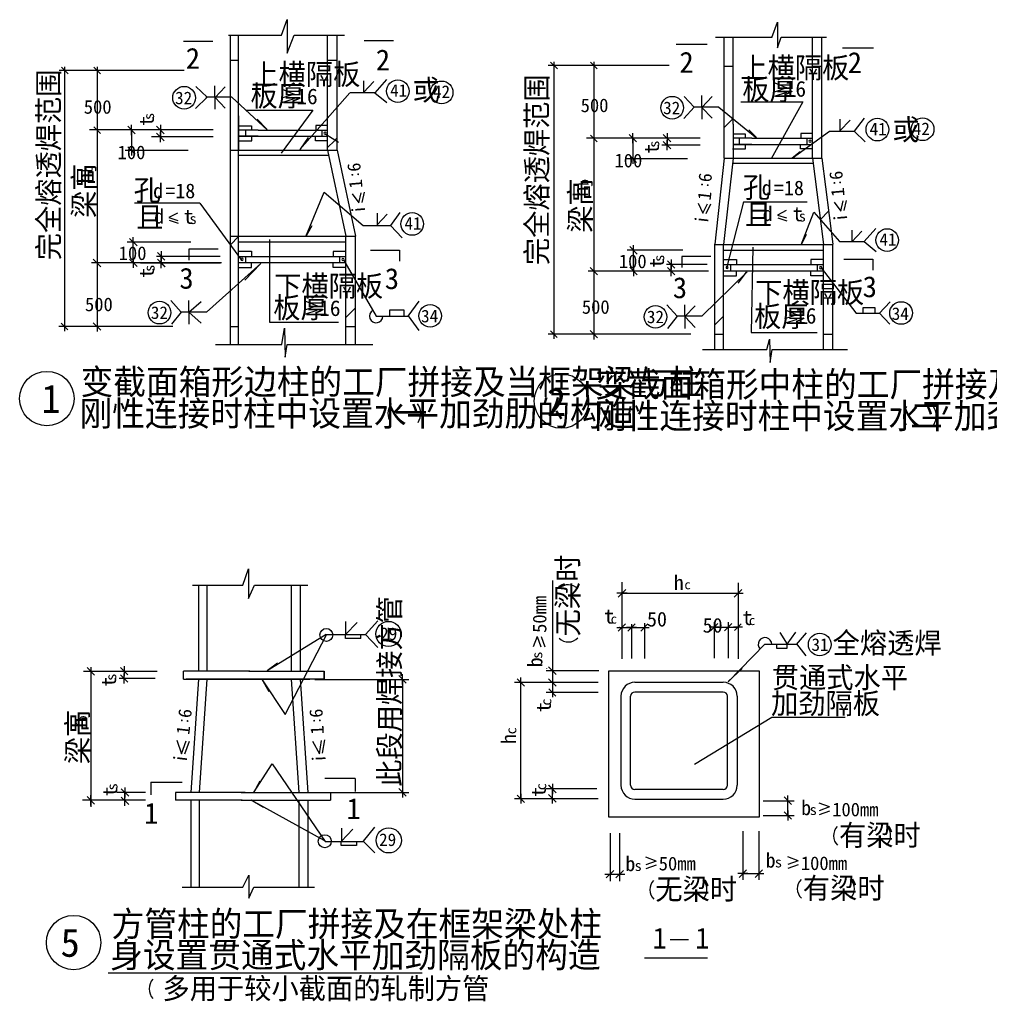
# Model space of a CAD drawing. Header units: metres. Extents: x 2716 to 13027, y 9093 to 13775.
# Drawn here: x 2716 to 7347, y 9093 to 13775 of the extents above; entities that cross this region are included whole.
import ezdxf

# ---------------------------------------------------------------- set-up
doc = ezdxf.new("R2010")
doc.units = ezdxf.units.M
for name, color, linetype in [('BOR', 3, 'Continuous'), ('FRAMING', 2, 'Continuous'), ('HIDDEN', 3, 'Continuous'), ('Z', 4, 'Continuous')]:
    doc.layers.add(name, color=color, linetype=linetype)

# ---------------------------------------------------------------- blocks, each defined once
blk = doc.blocks.new('CC')
blk.add_line((-24.24, 0), (24.24, 0))
at = {"layer": 'FRAMING', "color": 6}
blk.add_line((-17.83, -17.83), (17.83, 17.83), dxfattribs=at)
blk = doc.blocks.new('A$C4B486802')
at = {"color": 4, "linetype": 'Continuous'}
blk.add_text('t', height=70, rotation=90, dxfattribs=at).set_placement((70, 0))
at = {"layer": 'Z'}
blk.add_text('s', height=50, rotation=90, dxfattribs=at).set_placement((71.2, 28.47))

msp = doc.modelspace()

# ---------------------------------------------------------------- hatches: boundary and pattern name
h = msp.add_hatch()
h.set_pattern_fill('ANSI31', scale=200)
h.paths.add_polyline_path([(3721.72, 13404.94), (3728.53, 13404.94), (3760.29, 13375.65), (3760.29, 13580.51), (3721.72, 13580.51)])
h.paths.add_polyline_path([(3728.53, 13404.94), (3721.72, 13404.94), (3721.72, 12742.4), (3760.29, 12742.4), (3760.29, 13375.65)])
h.paths.add_polyline_path([(3760.29, 12742.4), (3721.72, 12742.4), (3721.72, 12482.21), (3760.29, 12516.66)])
h.paths.add_polyline_path([(3760.29, 12516.66), (3721.72, 12482.21), (3721.72, 12311.48), (3760.29, 12311.48)])
h = msp.add_hatch()
h.set_pattern_fill('ANSI31', scale=200)
h.paths.add_polyline_path([(4185.21, 13305.85), (4230.97, 13357.71), (4231, 13580.51), (4185.21, 13580.51)])
h.paths.add_polyline_path([(4230.97, 13357.71), (4185.21, 13305.85), (4185.21, 13223.54), (4190.37, 13219.38), (4230.95, 13192.95)])
h.paths.add_polyline_path([(4190.37, 13219.38), (4185.21, 13222.75), (4185.21, 13153.01), (4185.49, 13151.66), (4231.23, 13151.66), (4230.94, 13153.01), (4230.95, 13186.72)])
h = msp.add_hatch()
h.set_pattern_fill('ANSI31', scale=200)
h.paths.add_polyline_path([(6077.32, 13336.76), (6119.39, 13302.5), (6119.39, 13554.12), (6077.32, 13554.12)])
h.paths.add_polyline_path([(6077.32, 13336.76), (6077.32, 13114.08), (6119.39, 13114.08), (6119.39, 13277.38), (6119.39, 13302.5)])
h.paths.add_polyline_path([(6119.39, 13114.08), (6077.25, 13114.08), (6033.12, 12704.12), (6033.12, 12703.47), (6074.34, 12703.47)])
h = msp.add_hatch()
h.set_pattern_fill('ANSI31', scale=200)
h.paths.add_polyline_path([(6499.26, 13296.41), (6542.84, 13377.15), (6542.87, 13554.12), (6499.26, 13554.12)])
h.paths.add_polyline_path([(6499.26, 13296.41), (6499.26, 13206.92), (6500.64, 13208.53), (6542.83, 13263.49), (6542.84, 13377.15)])
h.paths.add_polyline_path([(6542.83, 13257.54), (6500.64, 13208.53), (6499.26, 13206.73), (6499.26, 13114.08), (6542.81, 13114.08)])
h.paths.add_polyline_path([(6544.71, 12756.67), (6590.14, 12703.47), (6594.78, 12703.47), (6594.78, 12704.24), (6542.91, 13114.08), (6499.26, 13114.08)])
h = msp.add_hatch()
h.set_pattern_fill('ANSI31', scale=200)
h.paths.add_polyline_path([(4231.23, 13151.66), (4185.49, 13151.66), (4272.49, 12742.4), (4317.85, 12742.4)])
h = msp.add_hatch()
h.set_pattern_fill('ANSI31', scale=200)
h.paths.add_polyline_path([(4272.49, 12609.61), (4318.23, 12530.91), (4317.87, 12742.4), (4272.49, 12742.4)])
h.paths.add_polyline_path([(4318.23, 12530.91), (4272.49, 12609.61), (4272.49, 12311.48), (4318.6, 12311.48)])
h = msp.add_hatch()
h.set_pattern_fill('ANSI31', scale=200)
h.paths.add_polyline_path([(6594.79, 12755.04), (6590.14, 12760.49), (6551.47, 12760.49), (6551.47, 12632.82), (6595.03, 12576.61)])
h.paths.add_polyline_path([(6551.47, 12274.67), (6595.44, 12274.67), (6595.03, 12576.61), (6551.47, 12632.82)])
h = msp.add_hatch()
h.set_pattern_fill('ANSI31', scale=200)
h.paths.add_polyline_path([(6074.34, 12703.47), (6033.12, 12703.47), (6033.12, 12421.77), (6074.34, 12462.33)])
h.paths.add_polyline_path([(6074.34, 12462.33), (6033.12, 12421.77), (6033.12, 12274.67), (6074.34, 12274.67)])

# ---------------------------------------------------------------- linework, layer by layer
for p, q in [((3965.48, 13701.66), (3992.3, 13775.36)), ((3992.3, 13775.36), (3992.3, 13614.81)), ((6305.28, 13689.84), (6332.1, 13763.54)), ((6332.1, 13763.54), (6332.1, 13641.59)), ((3712.75, 13701.66), (3965.48, 13701.66)), ((3992.3, 13614.81), (4025.82, 13701.66)), ((4025.82, 13701.66), (4264.93, 13701.66)), ((6036.15, 13691.33), (6305.28, 13691.33)), ((6332.1, 13641.59), (6349.81, 13691.33)), ((6349.81, 13691.33), (6564.8, 13691.33)), ((3760.29, 13580.51), (3721.72, 13580.51)), ((4230.99, 13580.51), (4185.21, 13580.51)), ((4230.99, 13580.51), (4185.21, 13580.51)), ((2929.79, 13550.38), (2929.79, 12289.96)), ((3084.9, 13549.77), (3084.9, 12287.57)), ((5814.24, 13556.67), (5238.09, 13556.67)), ((5263.94, 13574.08), (5263.94, 12252.78)), ((5455.51, 13573.47), (5455.51, 12250.39)), ((6077.32, 13554.12), (6119.39, 13554.12)), ((6499.26, 13554.12), (6542.87, 13554.12)), ((6499.26, 13554.12), (6542.87, 13554.12)), ((3385.66, 13532.97), (2903.95, 13532.97)), ((3501.28, 13532.97), (3049.26, 13532.97)), ((3451.59, 13532.97), (3052.26, 13532.97)), ((4465.72, 13489.34), (4410.17, 13426.97)), ((3610.78, 13405.24), (3556.85, 13455.81)), ((3647.45, 13403.99), (3647.45, 13460.26)), ((3647.89, 13403.92), (3696.08, 13455.49)), ((3968.11, 13444.29), (4025.93, 13419.81)), ((4356.48, 13483.9), (4356.48, 13428.02)), ((4356.48, 13428.02), (4405.61, 13479.81)), ((6375.85, 13449.4), (6316.07, 13429.82)), ((6318.03, 13473.89), (6375.85, 13449.4)), ((3610.78, 13405.24), (3555.26, 13350.92)), ((3647.45, 13403.84), (3647.45, 13347.58)), ((3647.89, 13403.92), (3696.08, 13352.34)), ((3728.53, 13404.94), (3898.01, 13248.64)), ((4024.95, 13398.26), (3965.17, 13378.67)), ((4025.93, 13419.81), (3966.15, 13400.22)), ((4053, 13156.02), (4291.72, 13426.55)), ((4292.32, 13427.3), (4410.03, 13427.3)), ((4410.17, 13426.97), (4467.02, 13379.68)), ((5934.18, 13357.74), (5885.48, 13408.31)), ((5970.85, 13356.49), (5970.85, 13412.76)), ((5971.28, 13356.42), (6019.47, 13407.99)), ((6374.87, 13427.86), (6315.09, 13408.27)), ((5934.18, 13357.74), (5883.88, 13303.42)), ((6051.92, 13357.44), (5932.75, 13357.44)), ((5970.85, 13356.34), (5970.85, 13300.08)), ((5971.28, 13356.42), (6019.47, 13304.84)), ((6051.92, 13357.44), (6232.65, 13210.3)), ((6157.31, 13383.61), (6452.02, 13383.61)), ((6452.02, 13383.61), (6300.54, 13111.89)), ((3795.78, 13342.88), (4113.81, 13342.88)), ((4113.81, 13342.88), (3964.12, 13137.67)), ((6629.16, 13300.44), (6629.16, 13244.56)), ((6744.41, 13305.89), (6698.04, 13243.51)), ((3387.06, 13272.11), (3387.06, 13223.63)), ((3387.07, 13273.21), (3387.07, 13224.72)), ((6629.16, 13244.56), (6678.29, 13296.36)), ((3277.89, 13249.07), (3049.26, 13249.07)), ((3370.84, 13249.02), (3219.81, 13249.02)), ((3249.81, 13248.02), (3249.81, 13151.92)), ((3638.68, 13248.97), (3256.68, 13248.97)), ((3639.65, 13215.62), (3344.16, 13215.62)), ((3387.06, 13247.87), (3387.06, 13215.62)), ((3387.06, 13214.62), (3387.06, 13213.62)), ((5695.38, 13210.14), (5419.87, 13210.14)), ((5788.33, 13210.09), (5611.26, 13210.09)), ((5641.26, 13209.09), (5641.26, 13112.99)), ((5962.07, 13210.03), (5648.12, 13210.03)), ((5804.56, 13233.18), (5804.56, 13184.69)), ((5804.56, 13208.94), (5804.56, 13176.69)), ((5804.57, 13234.28), (5804.57, 13185.79)), ((6401.36, 13115.07), (6579.58, 13243.1)), ((6580.18, 13243.84), (6697.89, 13243.84)), ((6698.04, 13243.51), (6749.63, 13192.29)), ((5963.04, 13176.69), (5779.19, 13176.69)), ((5804.56, 13175.69), (5804.56, 13174.69)), ((3519.08, 13150.92), (3219.81, 13150.92)), ((5901.91, 13111.99), (5611.26, 13111.99)), ((4080.87, 12741.45), (4168.6, 12952.11)), ((4168.6, 12952.11), (4354.48, 12793.23)), ((4302.29, 12944.1), (4333.63, 12901.19)), ((4333.63, 12901.19), (4345.36, 12949.73)), ((4349.27, 12903.51), (4361, 12952.04)), ((3575.37, 12899.64), (3264.17, 12899.64)), ((3575.37, 12899.64), (3774.93, 12628.66)), ((5953.79, 12900.27), (5975.92, 12851.97)), ((5975.92, 12851.97), (5997.11, 12897.18)), ((5991.71, 12851.11), (6012.9, 12896.32)), ((6169.37, 12906.76), (6088.98, 12589.72)), ((6169.37, 12906.76), (6473.32, 12906.76)), ((6602.16, 12905.17), (6633.5, 12862.26)), ((6633.5, 12862.26), (6645.23, 12910.79)), ((6649.14, 12864.57), (6660.87, 12913.11)), ((4420.82, 12851.7), (4420.82, 12795.81)), ((4420.82, 12795.81), (4469.95, 12847.61)), ((4530.09, 12855.6), (4484.66, 12793.23)), ((6444.59, 12700.89), (6505.34, 12857.34)), ((6505.34, 12857.34), (6627.16, 12716.74)), ((4354.48, 12793.23), (4484.66, 12793.23)), ((4484.66, 12793.23), (4541.51, 12734.98)), ((6685.52, 12771.07), (6685.52, 12715.19)), ((6685.52, 12715.19), (6734.65, 12766.99)), ((6800.57, 12778.79), (6745.02, 12716.41)), ((3532.58, 12714.06), (3228.14, 12714.06)), ((3258.14, 12615.99), (3258.14, 12713.06)), ((3907.34, 12726.19), (3907.34, 12332.88)), ((6214.24, 12690.69), (6205.6, 12283.31)), ((6627.16, 12716.74), (6744.87, 12716.74)), ((6745.02, 12716.41), (6801.86, 12669.12)), ((3672.75, 12646.12), (3368.59, 12646.12)), ((3391.32, 12647.12), (3391.32, 12648.12)), ((3391.32, 12614.66), (3391.32, 12646.12)), ((5880.5, 12675.13), (5614.38, 12675.13)), ((5644.38, 12577.06), (5644.38, 12674.13)), ((3678.91, 12614.66), (3057.91, 12614.66)), ((3361.89, 12614.99), (3228.14, 12614.99)), ((3414.58, 12614.66), (3291.49, 12614.66)), ((3673.69, 12614.47), (3291.59, 12614.47)), ((3391.32, 12613.66), (3391.32, 12612.66)), ((3607.78, 12380.43), (3866.31, 12611.36)), ((4260.59, 12630.08), (4416.59, 12361.63)), ((5996.15, 12607.19), (5801.21, 12607.19)), ((5823.95, 12608.19), (5823.95, 12609.19)), ((5823.95, 12575.73), (5823.95, 12607.19)), ((6002.3, 12575.73), (5428.52, 12575.73)), ((5779.38, 12576.06), (5614.38, 12576.06)), ((5847.2, 12575.73), (5677.73, 12575.73)), ((5997.08, 12575.54), (5677.83, 12575.54)), ((5823.95, 12574.73), (5823.95, 12573.73)), ((5970.59, 12360.24), (6186.22, 12572.43)), ((6539.58, 12591.15), (6705.82, 12376.62)), ((3486.4, 12380.73), (3437.3, 12435.45)), ((3523.07, 12379.48), (3523.07, 12435.75)), ((3523.5, 12379.41), (3582.15, 12430.98)), ((4134.92, 12409.81), (4075.13, 12390.22)), ((4077.09, 12434.29), (4134.92, 12409.81)), ((4569.88, 12360.44), (4621.77, 12433.19)), ((5853, 12360.54), (5803.91, 12415.25)), ((5889.67, 12359.29), (5889.67, 12415.55)), ((5890.11, 12359.21), (5938.3, 12410.79)), ((6816.43, 12374.23), (6868.32, 12429.83)), ((3486.4, 12380.73), (3439.59, 12322.95)), ((3607.78, 12380.43), (3484.97, 12380.43)), ((3523.07, 12379.34), (3523.07, 12323.07)), ((3523.5, 12379.41), (3582.15, 12327.84)), ((4133.94, 12388.26), (4074.15, 12368.67)), ((4482.34, 12390.64), (4549.05, 12390.64)), ((4482.34, 12361.63), (4482.34, 12390.64)), ((4549.05, 12390.64), (4549.05, 12361.63)), ((4569.88, 12362.98), (4620.85, 12293.2)), ((6425.2, 12367.02), (6365.42, 12347.43)), ((6367.38, 12391.5), (6425.2, 12367.02)), ((6705.1, 12375.41), (6816.52, 12375.41)), ((6740, 12402.63), (6795.6, 12402.63)), ((6740, 12375.41), (6740, 12402.63)), ((6795.6, 12402.63), (6795.6, 12375.41)), ((6816.43, 12376.76), (6867.4, 12322.11)), ((3907.34, 12332.88), (4237.5, 12332.88)), ((4416.59, 12361.63), (4569.97, 12361.63)), ((5853, 12360.54), (5806.2, 12302.75)), ((5970.59, 12360.24), (5851.57, 12360.24)), ((5889.67, 12359.14), (5889.67, 12302.87)), ((5890.11, 12359.21), (5938.3, 12307.64)), ((6424.22, 12345.47), (6364.44, 12325.89)), ((3395.57, 12311.78), (2902.79, 12311.78)), ((3447.15, 12311.81), (3054.9, 12311.81)), ((3966.06, 12225.55), (3979.36, 12302.98)), ((3979.36, 12302.98), (3982.69, 12166.08)), ((5897.38, 12274.6), (5236.94, 12274.6)), ((5917.79, 12274.64), (5425.51, 12274.64)), ((6033.12, 12274.67), (6074.34, 12274.67)), ((6205.6, 12283.31), (6521.49, 12283.31)), ((6551.47, 12274.67), (6595.4, 12274.67)), ((3650.77, 12225.64), (3966.1, 12225.64)), ((3982.69, 12166.08), (3992.67, 12225.55)), ((3992.71, 12225.64), (4401.22, 12225.64)), ((6280.11, 12201.28), (6293.41, 12249.43)), ((6293.41, 12250.84), (6296.74, 12139.54)), ((5974.16, 12201.37), (6280.15, 12201.37)), ((6296.74, 12139.54), (6306.72, 12202.69)), ((6306.76, 12201.37), (6666.02, 12201.37)), ((3781.01, 11077.63), (3808.4, 11155.22)), ((3808.4, 11155.22), (3808.4, 11014.79)), ((5257.81, 11100.42), (5257.81, 10543.1)), ((3540.19, 11077.63), (3781.01, 11077.63)), ((3808.4, 11014.79), (3836.63, 11077.63)), ((3836.63, 11077.63), (4090.72, 11077.63)), ((5589.4, 11091.83), (5589.4, 10726.93)), ((6143.17, 11089.31), (6143.17, 10726.93)), ((5590.4, 11039.11), (6142.17, 11039.11)), ((4270.78, 10904.56), (4270.78, 10842.47)), ((4270.78, 10842.47), (4325.37, 10900.02)), ((4424.51, 10908.02), (4366.58, 10841.79)), ((5577.08, 10876.29), (5576.08, 10876.29)), ((5589.21, 10876.29), (5635.06, 10876.29)), ((5635.06, 10892.54), (5635.06, 10727.83)), ((5636.04, 10876.29), (5695.23, 10876.29)), ((5636.06, 10876.29), (5637.06, 10876.29)), ((5696.2, 10896.33), (5696.2, 10728.67)), ((6029.21, 10900.91), (6029.21, 10729.33)), ((6030.21, 10877.79), (6095.18, 10877.79)), ((6095.28, 10877.79), (6094.38, 10877.79)), ((6096.18, 10900.91), (6096.18, 10729.33)), ((6096.18, 10877.79), (6142.66, 10877.79)), ((6143.56, 10877.79), (6144.46, 10877.79)), ((4178.58, 10841.79), (3896.72, 10669.94)), ((3982.29, 10460.44), (4179.08, 10841)), ((4178.58, 10841.79), (4366.58, 10841.79)), ((4271, 10822.76), (4271, 10842.47)), ((4343.81, 10822.76), (4271, 10822.76)), ((4344.06, 10822.76), (4344.06, 10842.47)), ((4366.58, 10841.79), (4424.51, 10780.53)), ((5184.28, 10832.86), (5165.89, 10783.21)), ((5184.37, 10832.86), (5202.76, 10783.21)), ((5203.86, 10832.86), (5222.25, 10783.21)), ((6342.22, 10852.25), (6377.12, 10796.27)), ((6377.12, 10796.27), (6418.79, 10852.88)), ((6421.92, 10794.7), (6470.57, 10849.87)), ((6270.43, 10795.99), (6422.03, 10795.99)), ((6325.98, 10796.24), (6325.98, 10776.85)), ((6325.98, 10776.85), (6377.21, 10776.85)), ((6377.21, 10776.85), (6377.21, 10796.24)), ((6421.92, 10797.45), (6466.81, 10741.34)), ((3055.38, 10687.18), (3055.38, 10020.71)), ((3214.38, 10683.74), (3214.38, 10646.88)), ((5231.41, 10681.15), (5231.41, 10682.15)), ((5257.28, 10694.59), (5257.28, 10544.37)), ((3372.37, 10666.65), (3020.04, 10666.65)), ((3361.77, 10632.24), (3189.83, 10632.24)), ((3214.38, 10672.78), (3214.38, 10673.78)), ((3214.38, 10645.88), (3214.38, 10644.88)), ((3496.7, 10667.38), (3496.7, 10630.06)), ((4168.68, 10667.9), (4168.68, 10630.27)), ((5479.08, 10669.07), (5227.81, 10669.07)), ((3872.79, 10626.93), (3982.29, 10460.44)), ((4123.61, 10628.59), (4572.4, 10628.59)), ((4542.4, 10627.59), (4542.4, 10090.46)), ((5476.05, 10613.66), (5077.24, 10613.66)), ((5106.4, 10060.12), (5106.4, 10612.69)), ((5472.32, 10613.69), (5227.28, 10613.69)), ((5476.25, 10566.5), (5228.12, 10566.5)), ((5257.28, 10565.5), (5257.28, 10564.5)), ((5935.18, 10224.26), (6304.19, 10448.52)), ((6304.19, 10448.52), (6654.78, 10448.52)), ((3466.34, 10337.82), (3488.48, 10273.69)), ((3488.48, 10273.69), (3509.67, 10334.73)), ((3504.27, 10272.83), (3525.46, 10333.87)), ((4113.38, 10333.72), (4145.62, 10274.02)), ((4145.62, 10274.02), (4156.63, 10337.7)), ((4161.34, 10275.74), (4172.35, 10339.41)), ((3831.33, 10086.9), (3921.15, 10226.03)), ((3921.15, 10226.03), (4172.67, 9855.84)), ((3316.59, 10088.87), (3180.13, 10088.87)), ((3218.23, 10089.87), (3218.23, 10090.87)), ((3218.23, 10049.48), (3218.23, 10088.87)), ((4123.61, 10089.46), (4572.4, 10089.46)), ((5470.07, 10105.79), (5227.28, 10105.79)), ((5257.28, 10106.79), (5257.28, 10107.79)), ((5257.28, 10060.84), (5257.28, 10105.79)), ((3315.87, 10051.86), (3016.34, 10051.86)), ((3218.23, 10048.48), (3218.23, 10047.48)), ((4168.97, 9859.43), (3820.48, 10052.5)), ((5476.05, 10059.15), (5077.24, 10059.15)), ((5257.28, 10059.84), (5257.28, 10058.84)), ((6262.67, 10049.64), (6410.66, 10049.64)), ((6380.66, 9979.97), (6380.66, 10048.64)), ((6579.88, 10019.94), (6530.23, 10038.33)), ((6262.67, 9978.97), (6410.66, 9978.97)), ((6579.88, 10019.85), (6530.23, 10001.46)), ((6579.88, 10000.36), (6530.23, 9981.97)), ((4250.74, 9918.61), (4250.74, 9856.51)), ((4250.74, 9856.51), (4305.33, 9914.06)), ((4408.04, 9923.09), (4355.47, 9857.22)), ((5533.58, 9894.2), (5533.46, 9665.49)), ((5578.49, 9894.2), (5578.49, 9665.49)), ((6165.76, 9905), (6165.76, 9671.8)), ((6242.85, 9905), (6242.85, 9671.8)), ((4172.67, 9855.84), (4355.66, 9855.84)), ((4250.14, 9836.81), (4250.14, 9856.51)), ((4322.96, 9836.81), (4250.14, 9836.81)), ((4322.96, 9856.51), (4322.96, 9836.81)), ((4355.47, 9857.22), (4410.91, 9800.51)), ((5752.31, 9762.03), (5702.67, 9780.41)), ((5752.31, 9761.94), (5702.67, 9743.55)), ((5752.31, 9742.44), (5702.67, 9724.06)), ((6430.32, 9763.59), (6380.67, 9781.98)), ((6430.32, 9763.5), (6380.67, 9745.11)), ((6430.32, 9744.01), (6380.67, 9725.62)), ((3780.61, 9637.62), (3809.37, 9695.09)), ((3809.37, 9695.09), (3809.37, 9584.68)), ((5521.49, 9699.7), (5577.49, 9699.7)), ((6166.76, 9701.8), (6241.85, 9701.8)), ((3490.79, 9637.62), (3780.61, 9637.62)), ((3809.37, 9584.68), (3832.37, 9637.62)), ((3832.37, 9637.62), (4122.2, 9637.62))]:
    msp.add_line(p, q)
for centre, radius in [((4520.1, 13434.4), 54.02), ((3500.33, 13402.84), 54.02), ((4729.27, 13428.18), 54.02), ((5828.95, 13355.34), 54.02), ((6807.96, 13250.94), 54.02), ((7024.02, 13252.39), 54.02), ((4588.69, 12800.66), 54.02), ((6854.94, 12723.84), 54.02), ((3382.83, 12377.69), 54.02), ((4674.59, 12362.27), 54.02), ((5749.44, 12357.49), 54.02), ((6921.14, 12376.05), 54.02), ((4179.01, 10840.44), 30.99), ((4475.55, 10845.07), 60.02), ((6532.8, 10794.86), 54.02), ((4171.57, 9856.57), 30.99), ((4476.84, 9860.35), 60.02)]:
    msp.add_circle(centre, radius)
for centre, radius, start, end in [((4416.69, 12361.14), 31.73, 119.86, 0.9), ((6271.84, 10795.55), 32.28, 0.78, 223.41)]:
    msp.add_arc(centre, radius, start, end)
at = {"layer": 'BOR'}
for centre in [(2845.52, 11967.88), (5300.73, 11956.25), (2973.46, 9373.1)]:
    msp.add_circle(centre, 129.85, dxfattribs=at)
at = {"layer": 'FRAMING'}
for p, q in [((3721.72, 12225.64), (3721.72, 13701.66)), ((4230.94, 13153.01), (4231.02, 13701.66)), ((4359.88, 13675.68), (4498.86, 13675.68)), ((6077.32, 13114.72), (6077.32, 13691.33)), ((6542.81, 13114.83), (6542.89, 13691.33)), ((3497.81, 13673.25), (3637.13, 13673.25)), ((5848.03, 13658.96), (5995.72, 13658.96)), ((6642.33, 13641.45), (6790.02, 13641.45)), ((2947, 13516.91), (2914.9, 13549.02)), ((3101.23, 13516.91), (3069.13, 13549.02)), ((5281.14, 13540.61), (5249.04, 13572.72)), ((5471.84, 13540.61), (5439.74, 13572.72)), ((3760.37, 13316.31), (3760.37, 13153.01)), ((3101.32, 13231.82), (3069.21, 13263.93)), ((3369.24, 13266.8), (3404.91, 13231.13)), ((3762.89, 13269.24), (3822.52, 13269.24)), ((3822.52, 13269.24), (3822.52, 13248.43)), ((6119.39, 13277.38), (6119.39, 13114.08)), ((3854.48, 13218.75), (3762.44, 13218.75)), ((3853.3, 13248.85), (3762.71, 13248.85)), ((3792.79, 13248.85), (3792.79, 13218.44)), ((3823.66, 13197.37), (3823.66, 13218.17)), ((5471.93, 13192.89), (5439.83, 13224.99)), ((5786.74, 13227.87), (5822.41, 13192.2)), ((6208.54, 13209.92), (6117.95, 13209.92)), ((6118.13, 13230.3), (6177.76, 13230.3)), ((6148.03, 13209.92), (6148.03, 13179.51)), ((6177.76, 13230.3), (6177.76, 13209.5)), ((3762.25, 13197.37), (3823.66, 13197.37)), ((6209.72, 13179.82), (6117.68, 13179.82)), ((6178.9, 13158.44), (6178.9, 13179.24)), ((4231.23, 13151.66), (3721.72, 13151.66)), ((4230.94, 13153.01), (4317.85, 12742.4)), ((6077.32, 13114.72), (6033.12, 12704.12)), ((6077.32, 13114.08), (6542.81, 13114.08)), ((6117.49, 13158.44), (6178.9, 13158.44)), ((6542.81, 13114.83), (6594.78, 12704.24)), ((3721.72, 12742.4), (4317.87, 12742.4)), ((4318.74, 12225.64), (4317.87, 12742.4)), ((6033.12, 12201.37), (6033.12, 12704.12)), ((6033.12, 12703.47), (6594.78, 12703.47)), ((6595.54, 12201.39), (6594.78, 12704.24)), ((3523.41, 12680.83), (3523.41, 12628.65)), ((3662.38, 12680.83), (3523.41, 12680.83)), ((4389.17, 12676.13), (4528.14, 12676.13)), ((4528.14, 12676.13), (4528.14, 12623.95)), ((6013.76, 12645.31), (5874.79, 12645.31)), ((5874.79, 12645.31), (5874.79, 12593.13)), ((3102.74, 12596.86), (3067.07, 12632.53)), ((6647.24, 12632.26), (6786.21, 12632.26)), ((6786.21, 12632.26), (6786.21, 12580.08)), ((5473.35, 12557.93), (5437.68, 12593.6)), ((2913.74, 12327.83), (2945.84, 12295.72)), ((3067.07, 12329.65), (3102.74, 12293.98)), ((5247.89, 12290.65), (5279.99, 12258.55)), ((5437.68, 12292.47), (5473.35, 12256.8)), ((3569.1, 11077.63), (3569.1, 10667.9)), ((4053.48, 11077.63), (4053.48, 10667.9)), ((3037.78, 10684.49), (3073.45, 10648.82)), ((5239.44, 10688.18), (5275.11, 10652.51)), ((3496.84, 10630.27), (3496.84, 10667.9)), ((3785.11, 10667.9), (3496.84, 10667.9)), ((3496.84, 10630.27), (4100.46, 10630.27)), ((3814.57, 10667.9), (3509.8, 10667.9)), ((4168.68, 10630.27), (3509.8, 10630.27)), ((3569.1, 10630.27), (3532.33, 10088.41)), ((3809.54, 10667.9), (4168.68, 10667.9)), ((4053.48, 10630.27), (4090.25, 10088.41)), ((4168.54, 10630.27), (4168.54, 10667.98)), ((5239.44, 10631.53), (5275.11, 10595.86)), ((5274.61, 10549.16), (5239.94, 10583.83)), ((5650.74, 10614.63), (6072.75, 10614.63)), ((5584.74, 10548.63), (5584.74, 10123.37)), ((5630.91, 10123.98), (5630.91, 10548.02)), ((6072.58, 10568.02), (5650.91, 10568.02)), ((6092.58, 10123.98), (6092.58, 10548.02)), ((6138.75, 10548.63), (6138.75, 10123.37)), ((3342.35, 10138.67), (3342.35, 10077.19)), ((3342.35, 10138.67), (3490.88, 10138.67)), ((4316.21, 10154.94), (4171.18, 10154.94)), ((4316.21, 10154.94), (4316.21, 10093.47)), ((3460.07, 10088.41), (3460.07, 10052.97)), ((3792.4, 10088.41), (3460.07, 10088.41)), ((3777.45, 10088.41), (3473.03, 10088.41)), ((3772.36, 10088.41), (4198.2, 10088.41)), ((4198.2, 10088.41), (4198.2, 10052.97)), ((6072.58, 10103.98), (5650.91, 10103.98)), ((3747.95, 10052.97), (3460.07, 10052.97)), ((3777.41, 10052.97), (3473.03, 10052.97)), ((3532.33, 10052.97), (3532.33, 9640.03)), ((3772.39, 10052.97), (4198.2, 10052.97)), ((4090.25, 10052.97), (4090.25, 9640.03)), ((5650.74, 10057.37), (6072.75, 10057.37)), ((5696.63, 9300.04), (5998, 9300.04))]:
    msp.add_line(p, q, dxfattribs=at)
msp.add_lwpolyline([(5526.52, 10668.69), (6243.87, 10668.69), (6243.87, 9971.56), (5526.52, 9971.56)], close=True, dxfattribs=at)
for centre, radius, start, end in [((5650.74, 10548.63), 66, 90, 180), ((6072.75, 10548.63), 66, 0, 90), ((5650.91, 10548.02), 20, 90, 180), ((6072.58, 10548.02), 20, 0, 90), ((5650.74, 10123.37), 66, 180, 270), ((5650.91, 10123.98), 20, 180, 270), ((6072.58, 10123.98), 20, 270, 360), ((6072.75, 10123.37), 66, 270, 0)]:
    msp.add_arc(centre, radius, start, end, dxfattribs=at)
at = {"layer": 'HIDDEN'}
for p, q in [((3760.29, 12225.64), (3760.29, 13701.66)), ((4185.21, 13151.66), (4185.21, 13701.66)), ((6119.39, 13277.38), (6119.39, 13691.3)), ((6499.26, 13114.08), (6499.26, 13691.33)), ((4128.81, 13270.98), (4128.81, 13250.18)), ((4185.21, 13270.98), (4128.81, 13270.98)), ((3762.44, 13218.96), (4185.21, 13218.96)), ((3853.3, 13248.85), (4185.21, 13248.85)), ((4127.94, 13197.79), (4127.94, 13218.59)), ((4156.84, 13248.85), (4156.84, 13219.42)), ((6208.54, 13209.92), (6499.26, 13209.92)), ((6499.26, 13232.05), (6442.87, 13232.05)), ((6442.87, 13232.05), (6442.87, 13211.24)), ((6470.89, 13209.92), (6470.89, 13180.49)), ((4185.21, 13197.79), (4127.94, 13197.79)), ((6117.68, 13180.03), (6499.26, 13180.03)), ((6441.99, 13158.86), (6441.99, 13179.66)), ((6499.26, 13158.86), (6441.99, 13158.86)), ((3761.51, 13128.87), (4190.34, 13128.87)), ((4185.21, 13153.01), (4272.49, 12742.4)), ((6119.39, 13114.08), (6074.34, 12703.47)), ((6499.26, 13114.08), (6551.47, 12703.47)), ((6116.75, 13089.94), (6502.33, 13089.94)), ((4272.49, 12225.64), (4272.49, 12742.4)), ((3760.29, 12715.47), (4272.49, 12715.47)), ((6074.34, 12201.37), (6074.34, 12703.47)), ((6551.47, 12201.37), (6551.47, 12703.47)), ((3760.29, 12645.91), (4272.49, 12645.91)), ((3762.37, 12670.44), (3822.63, 12670.44)), ((3793.89, 12645.91), (3793.89, 12615.37)), ((3822.63, 12670.44), (3822.63, 12645.91)), ((4272.49, 12669.97), (4211.85, 12669.97)), ((4211.85, 12669.97), (4211.85, 12645.91)), ((4241.56, 12645.91), (4241.56, 12616.13)), ((6074.34, 12676.53), (6551.47, 12676.53)), ((3760.29, 12616.13), (4272.49, 12616.13)), ((3822.63, 12592.66), (3822.63, 12616.13)), ((4212.29, 12593.03), (4212.29, 12616.13)), ((6074.34, 12606.97), (6551.47, 12606.97)), ((6076.42, 12631.51), (6136.68, 12631.51)), ((6107.94, 12606.97), (6107.94, 12576.44)), ((6136.68, 12631.51), (6136.68, 12606.97)), ((6551.47, 12631.03), (6490.83, 12631.03)), ((6490.83, 12631.03), (6490.83, 12606.97)), ((6520.55, 12606.97), (6520.55, 12577.2)), ((3760.29, 12592.66), (3822.63, 12592.66)), ((4272.49, 12593.03), (4212.29, 12593.03)), ((6074.34, 12577.2), (6551.47, 12577.2)), ((6074.34, 12553.73), (6136.68, 12553.73)), ((6136.68, 12553.73), (6136.68, 12577.2)), ((6491.27, 12554.1), (6491.27, 12577.2)), ((6551.47, 12554.1), (6491.27, 12554.1)), ((3609.6, 11077.63), (3609.6, 10667.9)), ((4010.47, 11077.63), (4010.47, 10667.9)), ((3609.6, 10630.27), (3572.83, 10088.41)), ((4010.47, 10630.27), (4047.24, 10088.41)), ((3572.83, 10052.97), (3572.83, 9640.03)), ((4047.24, 10052.97), (4047.24, 9640.03))]:
    msp.add_line(p, q, dxfattribs=at)
for points in [[(4167.69, 13234.16, 1), (4177.6, 13234.16, 1)], [(6481.74, 13195.22, 1), (6491.65, 13195.22, 1)], [(3771.82, 12632.2, 1), (3781.74, 12632.2, 1)], [(4253.49, 12630.9, 1), (4263.4, 12630.9, 1)], [(6085.88, 12593.27, 1), (6095.79, 12593.27, 1)], [(6532.47, 12591.97, 1), (6542.38, 12591.97, 1)]]:
    msp.add_lwpolyline(points, format="xyb", close=True, dxfattribs=at)
at = {"layer": 'Z'}
for p, q in [((3728.53, 13404.94), (3604.12, 13404.94)), ((3469.57, 12852.1), (3427.75, 12831.36)), ((3427.75, 12831.36), (3471.04, 12817.08)), ((6373.13, 12864.23), (6331.32, 12843.48)), ((6331.32, 12843.48), (6374.61, 12829.21)), ((3428.93, 12818.41), (3472.22, 12804.14)), ((6332.49, 12830.53), (6375.78, 12816.26)), ((3721.72, 12311.48), (3760.29, 12311.48)), ((4272.49, 12311.48), (4318.54, 12311.48)), ((6095.64, 10616.62), (6270.43, 10795.99)), ((5818.71, 9387.88), (5906.41, 9387.88)), ((3138.47, 9229.33), (4636.27, 9229.33))]:
    msp.add_line(p, q, dxfattribs=at)
for points in [[(3849.26, 13300.04), (3895.09, 13253.3)], [(4092.24, 13212.48), (4054.08, 13158.25)], [(4236.31, 13189.46), (4177.35, 13227.86)], [(6194.38, 13249.96), (6229.73, 13214.96)], [(6440.02, 13145.58), (6401.58, 13114.72)], [(4109.22, 12792.17), (4080.87, 12741.6)], [(6468.01, 12751.05), (6444.82, 12701.18)], [(3790.65, 12532.15), (3864.26, 12610.54)], [(6144.53, 12518.99), (6184.18, 12571.61)], [(3945.38, 10705.53), (3895.96, 10669.5)], [(6162.21, 10680.25), (6096.06, 10618.47)], [(3906.44, 10569.33), (3873.06, 10627.63)], [(3861.96, 10142.37), (3831.76, 10086.69)], [(3879.23, 10016.89), (3819.9, 10052.85)]]:
    msp.add_lwpolyline(points, dxfattribs=at)
for centre, radius, start, end in [((4551.66, 11896.08), 78.7, 144.17, 212.64), ((4550.57, 11896.69), 78.7, 327.36, 35.83), ((7011.5, 11884.45), 78.7, 144.17, 212.64), ((7010.41, 11885.05), 78.7, 327.36, 35.83), ((5333.99, 11018.99), 60.81, 42.54, 135.87), ((5333.99, 10867.65), 60.81, 224.13, 317.46), ((6659.27, 9882.32), 60.81, 134.13, 227.46), ((6810.62, 9882.32), 60.81, 312.54, 45.87), ((5783.02, 9625.14), 60.81, 134.13, 227.46), ((5934.37, 9625.14), 60.81, 312.54, 45.87), ((6486.58, 9629.86), 60.81, 134.13, 227.46), ((6637.93, 9629.86), 60.81, 312.54, 45.87), ((3404.75, 9152.38), 70.64, 138.66, 221.2), ((4356.04, 9152.59), 70.64, 318.8, 41.34)]:
    msp.add_arc(centre, radius, start, end, dxfattribs=at)

# ---------------------------------------------------------------- block references
for name, p, rotation in [('CC', (3249.81, 13249.02), 90), ('CC', (3387.06, 13215.62), 90), ('CC', (5641.26, 13210.09), 90), ('CC', (3249.81, 13150.92), 270), ('CC', (5804.56, 13176.69), 90), ('CC', (5641.26, 13111.99), 270), ('A$C4B486802', (6404.56, 12883.75), 270), ('A$C4B486802', (3497.9, 12871.57), 270), ('CC', (3258.14, 12714.06), 90), ('CC', (5644.38, 12675.13), 90), ('CC', (3391.32, 12646.12), 270), ('CC', (3258.14, 12614.99), 270), ('CC', (3391.32, 12614.66), 90), ('CC', (3391.42, 12614.47), 90), ('CC', (5644.38, 12576.06), 270), ('CC', (5823.95, 12607.19), 270), ('CC', (5823.95, 12575.73), 90), ('CC', (5824.05, 12575.54), 90), ('CC', (5589.4, 11039.11), 180), ('CC', (5635.06, 10876.29), 180), ('CC', (6029.21, 10877.79), 180), ('CC', (3214.38, 10667.66), 270), ('CC', (3214.38, 10632.45), 90), ('CC', (4542.4, 10628.59), 90), ('CC', (5257.28, 10105.79), 270), ('CC', (3055.38, 10051.86), 90), ('CC', (3218.23, 10088.87), 270), ('CC', (3218.23, 10049.48), 90), ('CC', (4542.4, 10089.46), 270), ('CC', (5257.28, 10060.84), 90), ('CC', (6380.66, 10049.64), 90), ('CC', (6380.66, 9978.97), 270), ('CC', (6165.76, 9701.8), 180)]:
    msp.add_blockref(name, p, dxfattribs=dict(rotation=rotation))
for name, p in [('A$C4B486802', (5695.78, 13136.01)), ('A$C4B486802', (5719.71, 12591.7)), ('CC', (6143.17, 11039.11)), ('CC', (5589.21, 10876.29)), ('CC', (6096.18, 10877.79)), ('A$C4B486802', (3105.52, 10593.48)), ('A$C4B486802', (3111.05, 10070.34)), ('CC', (5532.07, 9699.7)), ('CC', (5578.49, 9699.7)), ('CC', (6242.85, 9701.8))]:
    msp.add_blockref(name, p)
for p, xscale, yscale, zscale, rotation in [((3084.91, 12311.78), 0.9, 0.9, 0.9, 270), ((3084.91, 12311.78), 0.9, 0.9, 0.9, 270), ((5455.52, 12274.6), 0.9, 0.9, 0.9, 270), ((5455.52, 12274.6), 0.9, 0.9, 0.9, 270), ((5635.06, 10876.29), 0.97, 0.97, 0.97, 180), ((6142.66, 10877.79), 0.9, 0.9, 0.9, 180), ((5106.4, 10613.66), 0.97, 0.97, 0.97, 90), ((5257.28, 10105.79), 0.97, 0.97, 0.97, 270), ((5106.4, 10059.15), 0.97, 0.97, 0.97, 270)]:
    msp.add_blockref('CC', p, dxfattribs=dict(xscale=xscale, yscale=yscale, zscale=zscale, rotation=rotation))
for p, xscale, yscale, zscale in [((5696.2, 10876.29), 0.97, 0.97, 0.97), ((6096.18, 10877.79), 0.9, 0.9, 0.9)]:
    msp.add_blockref('CC', p, dxfattribs=dict(xscale=xscale, yscale=yscale, zscale=zscale))

# ---------------------------------------------------------------- texts
for s, height, p in [('或', 100, (4590.44, 13389.41)), ('或', 100, (6879.56, 13200.91)), ('h', 70, (5836.42, 11055.16)), ('多用于较小截面的轧制方管', 100, (3397.2, 9104.23))]:
    msp.add_text(s, height=height).set_placement(p)
for p in [(3355.8, 13268.16), (3355.8, 12543.81), (5250.02, 10472.06), (5225.84, 10068.4)]:
    msp.add_text('t', height=70, rotation=90).set_placement(p)
at = {"attachment_point": 1}
for s, insert, char_height in [('500', (5392.37, 13399.16), 65), ('500', (3021.76, 13391.59), 65), ('\\A1;100', (3183.05, 13174.78), 65), ('\\A1;100', (5553.66, 13135.85), 65), ('\\A1;100', (3188.34, 12693.88), 65), ('\\A1;100', (5574.58, 12654.95), 65), ('500', (3027.4, 12449.67), 65), ('500', (5398.01, 12437.36), 65), ('\\A1;50', (5974.54, 10921.47), 70)]:
    msp.add_mtext(s, dxfattribs=dict(at, insert=insert, char_height=char_height))
at = {"layer": 'FRAMING'}
for s, height, p in [('1', 135, (2819.54, 11899.58)), ('2', 135, (5230.85, 11884.43)), ('t', 70, (5504.53, 10894.68)), ('50', 70, (5708.89, 10880.54)), ('t', 70, (6164.1, 10887.74)), ('5', 135, (2911.08, 9305.26))]:
    msp.add_text(s, height=height, dxfattribs=at).set_placement(p)
msp.add_text('h', height=70, rotation=90, dxfattribs=at).set_placement((5083.17, 10319.85))
at = {"layer": 'Z'}
for s, height, p in [('2', 100, (3508.39, 13540.73)), ('2', 100, (4415.15, 13533.2)), ('2', 100, (5863.68, 13521.95)), ('上横隔板', 100, (6154.17, 13496.01)), ('2', 100, (6666.53, 13520.58)), ('上横隔板', 100, (3821.27, 13464.7)), ('板厚', 100, (6163.41, 13392.48)), ('板厚', 100, (3816.8, 13361.64)), ('16', 75, (4035.63, 13371.75)), ('41', 60, (4483.13, 13407.33)), ('42', 60, (4687.93, 13401.74)), ('16', 75, (6365.95, 13407.88)), ('32', 60, (3457.33, 13371.94)), ('32', 60, (5785.95, 13324.44)), ('41', 60, (6770.99, 13223.87)), ('42', 60, (6977.06, 13224.59)), ('孔', 100, (3259.9, 12912.15)), ('孔', 100, (6166.61, 12925.67)), (' d', 70, (3304.82, 12924.41)), ('=18', 70, (3410.77, 12923.66)), (' d', 70, (6208.78, 12938.45)), ('=18', 70, (6314.73, 12937.7)), ('且', 100, (3271.61, 12783.3)), ('且', 100, (6175.18, 12795.42)), (' d', 70, (6213.31, 12815.04)), (' d', 70, (3309.75, 12802.92)), ('41', 60, (4551.71, 12773.59)), ('41', 60, (6817.97, 12696.77)), ('3', 100, (3477.84, 12491.83)), ('下横隔板', 100, (3930.25, 12454.7)), ('3', 100, (4457.92, 12490.07)), ('3', 100, (6737.96, 12451.46)), ('3', 100, (5832.17, 12446.83)), ('下横隔板', 100, (6225.03, 12424.43)), ('板厚', 100, (3925.78, 12351.64)), ('16', 75, (4144.62, 12361.75)), ('板厚', 100, (6219.71, 12310.1)), ('32', 60, (3341.7, 12347.76)), ('34', 60, (4630.92, 12331.44)), ('32', 60, (5708.3, 12327.56)), ('16', 75, (6415.3, 12325.5)), ('34', 60, (6876.51, 12343.04)), ('变截面箱形边柱的工厂拼接及当框架梁与柱', 120, (3006.49, 11987.66)), ('变截面箱形中柱的工厂拼接及当框架梁与柱', 120, (5461.71, 11976.02)), ('刚性连接时柱中设置水平加劲肋的构造', 120, (3001.12, 11836.97)), ('刚性连接时柱中设置水平加劲肋的构造', 120, (5456.34, 11825.33)), ('一', 120, (4504.88, 11838.35)), ('二', 120, (6964.72, 11826.72)), ('c', 45, (5887.25, 11058.11)), ('c', 45, (5535.5, 10894.56)), ('c', 45, (6195.06, 10887.62)), ('29', 60, (4435.89, 10815.93)), ('全熔透焊', 100, (6594.6, 10752.22)), ('31', 60, (6493.6, 10764.44)), ('贯通式水平', 100, (6304.26, 10587.19)), ('加劲隔板', 100, (6300.63, 10463.8)), ('1', 100, (3309.69, 9939.86)), ('1', 100, (4275.08, 9961.78)), ('b', 70, (6444.5, 9980.86)), ('100mm', 65, (6592.4, 9975.34)), ('s', 50, (6485.3, 9981.65)), ('有梁时', 100, (6625.07, 9835.26)), ('29', 60, (4430.75, 9833.64)), ('b', 70, (6274.88, 9730.59)), ('b', 70, (5605.65, 9713.73)), ('s', 50, (5649.89, 9714.76)), ('50mm', 65, (5764.83, 9717.42)), ('s', 50, (6319.12, 9731.62)), ('100mm', 65, (6442.84, 9718.99)), ('有梁时', 100, (6452.38, 9582.8)), ('无梁时', 100, (5748.82, 9578.08)), ('方管柱的工厂拼接及在框架梁处柱', 120, (3154.41, 9402.31)), ('1', 100, (5735.58, 9344.09)), ('1', 100, (5939.16, 9344.07)), ('身设置贯通式水平加劲隔板的构造', 120, (3147.65, 9253.95))]:
    msp.add_text(s, height=height, dxfattribs=at).set_placement(p)
for s, height, rotation, p in [('完全熔透焊范围', 100, 90, (2904.02, 12627.54)), ('完全熔透焊范围', 100, 90, (5233.38, 12604.39)), ('s', 50, 90, (3357, 13296.63)), ('梁高', 100, 90, (3072.59, 12829.27)), ('b', 45, 90, (3063.98, 13048.12)), ('6', 63, 94.84, (4344.1, 13052.58)), ('h', 70, 90, (3061.1, 12994.94)), (':', 50, 94.84, (4335.87, 13021.18)), ('6', 63, 83.31, (6014.87, 12997.22)), ('6', 63, 94.84, (6643.97, 13013.65)), ('1', 63, 94.84, (4351.83, 12973.01)), ('梁高', 100, 90, (5440.45, 12758.58)), ('h', 70, 90, (5427.59, 12930.8)), ('b', 45, 90, (5430.47, 12983.98)), (':', 50, 83.31, (6000.53, 12968.1)), ('1', 63, 94.84, (6651.7, 12934.08)), (':', 50, 94.84, (6635.74, 12982.25)), ('1', 63, 83.31, (6012.19, 12910.49)), ('i', 63, 94.84, (4365.63, 12850.91)), ('i', 63, 94.84, (6665.5, 12811.98)), ('i', 63, 83.31, (5998.95, 12796.13)), ('s', 50, 90, (3359.7, 12572.28)), ('无梁时', 100, 90, (5381.05, 10833.45)), ('此段用焊接方管', 100, 90, (4530.34, 10115.88)), ('50mm', 65, 90, (5228.92, 10850.25)), ('b', 70, 90, (5209.95, 10686.12)), ('s', 50, 90, (5209.16, 10726.91)), ('c', 50, 90, (5252.1, 10503.27)), ('梁高', 100, 90, (3042, 10224.08)), ('b', 45, 90, (3036.65, 10425.57)), ('6', 63, 83.31, (3533.08, 10441.67)), ('6', 63, 92.65, (4162.42, 10447.02)), ('h', 70, 90, (3032.57, 10398.43)), ('1', 63, 83.31, (3524.75, 10361.94)), (':', 50, 83.31, (3518.74, 10412.55)), ('1', 63, 92.65, (4167.1, 10366.99)), (':', 50, 92.65, (4153, 10415.96)), ('c', 50, 90, (5085.3, 10366.08)), ('i', 63, 83.31, (3511.5, 10226.45)), ('i', 63, 92.65, (4176.01, 10231.15)), ('c', 50, 90, (5227.93, 10099.61))]:
    msp.add_text(s, height=height, rotation=rotation, dxfattribs=at).set_placement(p)

doc.saveas('drawing.dxf')
